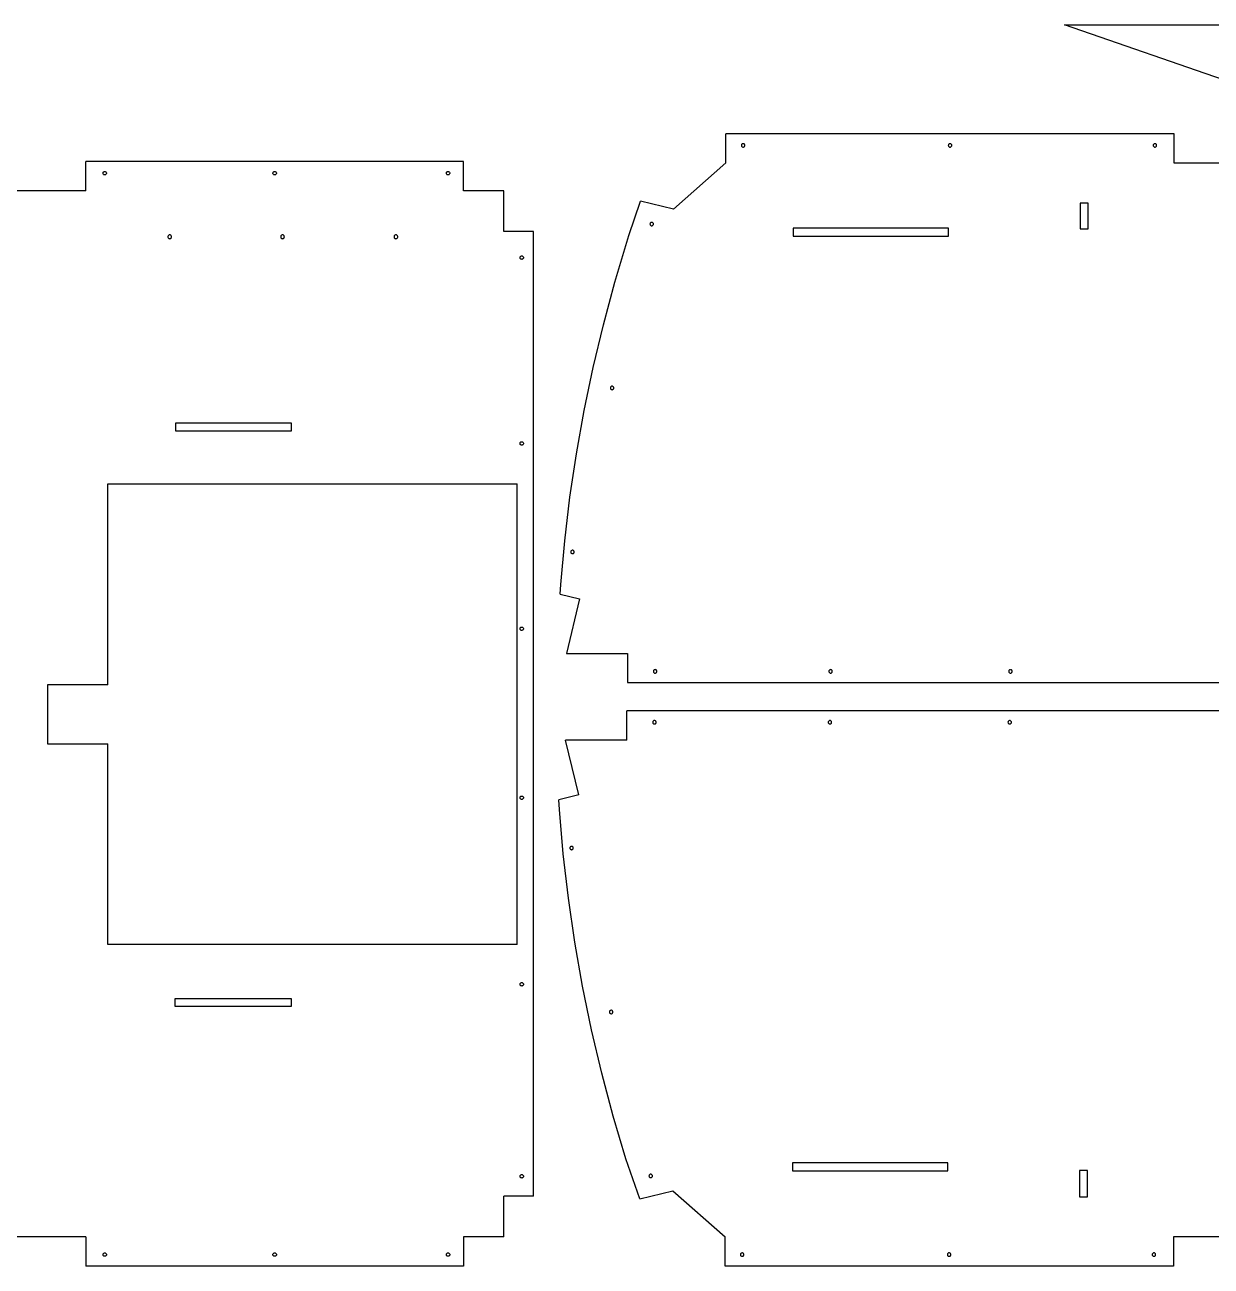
# Model space of a CAD drawing. Extents: x -2756 to 2933, y -1489 to 1592.
# Drawn here: x -1585 to -560, y 498 to 1571 of the extents above; entities that cross this region are included whole.
import ezdxf

# ---------------------------------------------------------------- set-up
doc = ezdxf.new("R2010")
doc.units = 0
doc.layers.get('0').update_dxf_attribs({"linetype": 'CONTINUOUS'})

msp = doc.modelspace()

# ---------------------------------------------------------------- linework, layer by layer
for p, q in [((-541.6, 1520.6), (-686.3, 1570.6)), ((-686.3, 1570.6), (-541.6, 1570.6)), ((-591.6, 1476.4), (-979, 1476.4)), ((-979, 1451.2), (-979, 1476.4)), ((-591.6, 1451), (-591.6, 1476.4)), ((-965.5, 1466.8), (-965.6, 1466.4)), ((-965.6, 1466.4), (-965.5, 1466)), ((-965.4, 1467.2), (-965.5, 1466.8)), ((-965.5, 1466), (-965.4, 1465.7)), ((-965.1, 1467.5), (-965.4, 1467.2)), ((-965.4, 1465.7), (-965.1, 1465.4)), ((-964.8, 1467.7), (-965.1, 1467.5)), ((-965.1, 1465.4), (-964.8, 1465.1)), ((-964.4, 1467.9), (-964.8, 1467.7)), ((-964.8, 1465.1), (-964.4, 1465)), ((-964.1, 1467.9), (-964.4, 1467.9)), ((-964.4, 1465), (-964.1, 1464.9)), ((-963.7, 1467.9), (-964.1, 1467.9)), ((-964.1, 1464.9), (-963.7, 1465)), ((-963.3, 1467.7), (-963.7, 1467.9)), ((-963.7, 1465), (-963.3, 1465.1)), ((-963, 1467.5), (-963.3, 1467.7)), ((-963.3, 1465.1), (-963, 1465.4)), ((-962.8, 1467.2), (-963, 1467.5)), ((-963, 1465.4), (-962.8, 1465.7)), ((-962.6, 1466.8), (-962.8, 1467.2)), ((-962.8, 1465.7), (-962.6, 1466)), ((-962.6, 1466.4), (-962.6, 1466.8)), ((-962.6, 1466), (-962.6, 1466.4)), ((-786.7, 1466.8), (-786.8, 1466.4)), ((-786.8, 1466.4), (-786.7, 1466)), ((-786.6, 1467.2), (-786.7, 1466.8)), ((-786.7, 1466), (-786.6, 1465.7)), ((-786.3, 1467.5), (-786.6, 1467.2)), ((-786.6, 1465.7), (-786.3, 1465.4)), ((-786, 1467.7), (-786.3, 1467.5)), ((-786.3, 1465.4), (-786, 1465.1)), ((-785.7, 1467.9), (-786, 1467.7)), ((-786, 1465.1), (-785.7, 1465)), ((-785.3, 1467.9), (-785.7, 1467.9)), ((-785.7, 1465), (-785.3, 1464.9)), ((-784.9, 1467.9), (-785.3, 1467.9)), ((-785.3, 1464.9), (-784.9, 1465)), ((-784.5, 1467.7), (-784.9, 1467.9)), ((-784.9, 1465), (-784.5, 1465.1)), ((-784.2, 1467.5), (-784.5, 1467.7)), ((-784.5, 1465.1), (-784.2, 1465.4)), ((-784, 1467.2), (-784.2, 1467.5)), ((-784.2, 1465.4), (-784, 1465.7)), ((-783.8, 1466.8), (-784, 1467.2)), ((-784, 1465.7), (-783.8, 1466)), ((-783.8, 1466.4), (-783.8, 1466.8)), ((-783.8, 1466), (-783.8, 1466.4)), ((-609.7, 1466.8), (-609.8, 1466.4)), ((-609.8, 1466.4), (-609.7, 1466)), ((-609.6, 1467.2), (-609.7, 1466.8)), ((-609.7, 1466), (-609.6, 1465.7)), ((-609.3, 1467.5), (-609.6, 1467.2)), ((-609.6, 1465.7), (-609.3, 1465.4)), ((-609, 1467.7), (-609.3, 1467.5)), ((-609.3, 1465.4), (-609, 1465.1)), ((-608.6, 1467.9), (-609, 1467.7)), ((-609, 1465.1), (-608.6, 1465)), ((-608.3, 1467.9), (-608.6, 1467.9)), ((-608.6, 1465), (-608.3, 1464.9)), ((-607.9, 1467.9), (-608.3, 1467.9)), ((-608.3, 1464.9), (-607.9, 1465)), ((-607.5, 1467.7), (-607.9, 1467.9)), ((-607.9, 1465), (-607.5, 1465.1)), ((-607.2, 1467.5), (-607.5, 1467.7)), ((-607.5, 1465.1), (-607.2, 1465.4)), ((-607, 1467.2), (-607.2, 1467.5)), ((-607.2, 1465.4), (-607, 1465.7)), ((-606.8, 1466.8), (-607, 1467.2)), ((-607, 1465.7), (-606.8, 1466)), ((-606.8, 1466.4), (-606.8, 1466.8)), ((-606.8, 1466), (-606.8, 1466.4)), ((-1205.7, 1452.4), (-1532, 1452.4)), ((-1532, 1427), (-1532, 1452.4)), ((-1205.7, 1427), (-1205.7, 1452.4)), ((-979, 1451.2), (-1024.3, 1411.2)), ((-531.4, 1451), (-591.6, 1451)), ((-1517.1, 1442.8), (-1516.9, 1443.2)), ((-1517.1, 1442.4), (-1517.1, 1442.8)), ((-1517.1, 1442), (-1517.1, 1442.4)), ((-1516.9, 1441.7), (-1517.1, 1442)), ((-1516.9, 1443.2), (-1516.7, 1443.5)), ((-1516.7, 1441.4), (-1516.9, 1441.7)), ((-1516.7, 1443.5), (-1516.4, 1443.7)), ((-1516.4, 1441.1), (-1516.7, 1441.4)), ((-1516.4, 1443.7), (-1516, 1443.9)), ((-1516, 1441), (-1516.4, 1441.1)), ((-1516, 1443.9), (-1515.6, 1443.9)), ((-1515.6, 1440.9), (-1516, 1441)), ((-1515.6, 1443.9), (-1515.3, 1443.9)), ((-1515.3, 1441), (-1515.6, 1440.9)), ((-1515.3, 1443.9), (-1514.9, 1443.7)), ((-1514.9, 1441.1), (-1515.3, 1441)), ((-1514.9, 1443.7), (-1514.6, 1443.5)), ((-1514.6, 1441.4), (-1514.9, 1441.1)), ((-1514.6, 1443.5), (-1514.3, 1443.2)), ((-1514.3, 1441.7), (-1514.6, 1441.4)), ((-1514.3, 1443.2), (-1514.2, 1442.8)), ((-1514.2, 1442), (-1514.3, 1441.7)), ((-1514.2, 1442.8), (-1514.1, 1442.4)), ((-1514.1, 1442.4), (-1514.2, 1442)), ((-1370.3, 1442.8), (-1370.1, 1443.2)), ((-1370.3, 1442.4), (-1370.3, 1442.8)), ((-1370.3, 1442), (-1370.3, 1442.4)), ((-1370.1, 1441.7), (-1370.3, 1442)), ((-1370.1, 1443.2), (-1369.9, 1443.5)), ((-1369.9, 1441.4), (-1370.1, 1441.7)), ((-1369.9, 1443.5), (-1369.6, 1443.7)), ((-1369.6, 1441.1), (-1369.9, 1441.4)), ((-1369.6, 1443.7), (-1369.2, 1443.9)), ((-1369.2, 1441), (-1369.6, 1441.1)), ((-1369.2, 1443.9), (-1368.8, 1443.9)), ((-1368.8, 1440.9), (-1369.2, 1441)), ((-1368.8, 1443.9), (-1368.5, 1443.9)), ((-1368.5, 1441), (-1368.8, 1440.9)), ((-1368.5, 1443.9), (-1368.1, 1443.7)), ((-1368.1, 1441.1), (-1368.5, 1441)), ((-1368.1, 1443.7), (-1367.8, 1443.5)), ((-1367.8, 1441.4), (-1368.1, 1441.1)), ((-1367.8, 1443.5), (-1367.5, 1443.2)), ((-1367.5, 1441.7), (-1367.8, 1441.4)), ((-1367.5, 1443.2), (-1367.4, 1442.8)), ((-1367.4, 1442), (-1367.5, 1441.7)), ((-1367.4, 1442.8), (-1367.3, 1442.4)), ((-1367.3, 1442.4), (-1367.4, 1442)), ((-1220.5, 1442.8), (-1220.3, 1443.2)), ((-1220.5, 1442.4), (-1220.5, 1442.8)), ((-1220.5, 1442), (-1220.5, 1442.4)), ((-1220.3, 1441.7), (-1220.5, 1442)), ((-1220.3, 1443.2), (-1220.1, 1443.5)), ((-1220.1, 1441.4), (-1220.3, 1441.7)), ((-1220.1, 1443.5), (-1219.8, 1443.7)), ((-1219.8, 1441.1), (-1220.1, 1441.4)), ((-1219.8, 1443.7), (-1219.4, 1443.9)), ((-1219.4, 1441), (-1219.8, 1441.1)), ((-1219.4, 1443.9), (-1219, 1443.9)), ((-1219, 1440.9), (-1219.4, 1441)), ((-1219, 1443.9), (-1218.7, 1443.9)), ((-1218.7, 1441), (-1219, 1440.9)), ((-1218.7, 1443.9), (-1218.3, 1443.7)), ((-1218.3, 1441.1), (-1218.7, 1441)), ((-1218.3, 1443.7), (-1218, 1443.5)), ((-1218, 1441.4), (-1218.3, 1441.1)), ((-1218, 1443.5), (-1217.7, 1443.2)), ((-1217.7, 1441.7), (-1218, 1441.4)), ((-1217.7, 1443.2), (-1217.6, 1442.8)), ((-1217.6, 1442), (-1217.7, 1441.7)), ((-1217.6, 1442.8), (-1217.5, 1442.4)), ((-1217.5, 1442.4), (-1217.6, 1442)), ((-1532, 1427), (-1653.8, 1427)), ((-1170.7, 1427), (-1205.7, 1427)), ((-1170.7, 1392), (-1170.7, 1427)), ((-1062.9, 1388.4), (-1052.7, 1418.1)), ((-1024.3, 1411.2), (-1052.7, 1418.1)), ((-665.9, 1416.4), (-672.7, 1416.4)), ((-672.7, 1416.4), (-672.7, 1394.4)), ((-665.9, 1394.4), (-665.9, 1416.4)), ((-1044.5, 1398.8), (-1044.6, 1398.4)), ((-1044.6, 1398.4), (-1044.5, 1398)), ((-1044.4, 1399.2), (-1044.5, 1398.8)), ((-1044.5, 1398), (-1044.4, 1397.7)), ((-1044.1, 1399.5), (-1044.4, 1399.2)), ((-1044.4, 1397.7), (-1044.1, 1397.4)), ((-1043.8, 1399.7), (-1044.1, 1399.5)), ((-1044.1, 1397.4), (-1043.8, 1397.1)), ((-1043.5, 1399.9), (-1043.8, 1399.7)), ((-1043.8, 1397.1), (-1043.5, 1397)), ((-1043.1, 1399.9), (-1043.5, 1399.9)), ((-1043.5, 1397), (-1043.1, 1396.9)), ((-1042.7, 1399.9), (-1043.1, 1399.9)), ((-1043.1, 1396.9), (-1042.7, 1397)), ((-1042.3, 1399.7), (-1042.7, 1399.9)), ((-1042.7, 1397), (-1042.3, 1397.1)), ((-1042, 1399.5), (-1042.3, 1399.7)), ((-1042.3, 1397.1), (-1042, 1397.4)), ((-1041.8, 1399.2), (-1042, 1399.5)), ((-1042, 1397.4), (-1041.8, 1397.7)), ((-1041.6, 1398.8), (-1041.8, 1399.2)), ((-1041.8, 1397.7), (-1041.6, 1398)), ((-1041.6, 1398.4), (-1041.6, 1398.8)), ((-1041.6, 1398), (-1041.6, 1398.4)), ((-920.7, 1394.8), (-920.7, 1388)), ((-786.7, 1394.8), (-920.7, 1394.8)), ((-786.7, 1388), (-786.7, 1394.8)), ((-1460.9, 1388.2), (-1461.1, 1387.8)), ((-1461.1, 1387.8), (-1461.1, 1387.4)), ((-1461.1, 1387.4), (-1461.1, 1387)), ((-1461.1, 1387), (-1460.9, 1386.6)), ((-1460.7, 1388.5), (-1460.9, 1388.2)), ((-1460.9, 1386.6), (-1460.7, 1386.3)), ((-1460.3, 1388.8), (-1460.7, 1388.5)), ((-1460.7, 1386.3), (-1460.3, 1386)), ((-1460, 1389), (-1460.3, 1388.8)), ((-1460.3, 1386), (-1460, 1385.9)), ((-1459.5, 1389), (-1460, 1389)), ((-1460, 1385.9), (-1459.5, 1385.8)), ((-1459.1, 1389), (-1459.5, 1389)), ((-1459.5, 1385.8), (-1459.1, 1385.9)), ((-1458.7, 1388.8), (-1459.1, 1389)), ((-1459.1, 1385.9), (-1458.7, 1386)), ((-1458.4, 1388.5), (-1458.7, 1388.8)), ((-1458.7, 1386), (-1458.4, 1386.3)), ((-1458.2, 1388.2), (-1458.4, 1388.5)), ((-1458.4, 1386.3), (-1458.2, 1386.6)), ((-1458, 1387.8), (-1458.2, 1388.2)), ((-1458.2, 1386.6), (-1458, 1387)), ((-1457.9, 1387.4), (-1458, 1387.8)), ((-1458, 1387), (-1457.9, 1387.4)), ((-1363.4, 1388.2), (-1363.6, 1387.8)), ((-1363.6, 1387.8), (-1363.6, 1387.4)), ((-1363.6, 1387.4), (-1363.6, 1387)), ((-1363.6, 1387), (-1363.4, 1386.6)), ((-1363.2, 1388.5), (-1363.4, 1388.2)), ((-1363.4, 1386.6), (-1363.2, 1386.3)), ((-1362.8, 1388.8), (-1363.2, 1388.5)), ((-1363.2, 1386.3), (-1362.8, 1386)), ((-1362.4, 1389), (-1362.8, 1388.8)), ((-1362.8, 1386), (-1362.4, 1385.9)), ((-1362, 1389), (-1362.4, 1389)), ((-1362.4, 1385.9), (-1362, 1385.8)), ((-1361.6, 1389), (-1362, 1389)), ((-1362, 1385.8), (-1361.6, 1385.9)), ((-1361.2, 1388.8), (-1361.6, 1389)), ((-1361.6, 1385.9), (-1361.2, 1386)), ((-1360.9, 1388.5), (-1361.2, 1388.8)), ((-1361.2, 1386), (-1360.9, 1386.3)), ((-1360.6, 1388.2), (-1360.9, 1388.5)), ((-1360.9, 1386.3), (-1360.6, 1386.6)), ((-1360.5, 1387.8), (-1360.6, 1388.2)), ((-1360.6, 1386.6), (-1360.5, 1387)), ((-1360.4, 1387.4), (-1360.5, 1387.8)), ((-1360.5, 1387), (-1360.4, 1387.4)), ((-1265.6, 1387.8), (-1265.7, 1387.4)), ((-1265.7, 1387.4), (-1265.6, 1387)), ((-1265.5, 1388.2), (-1265.6, 1387.8)), ((-1265.6, 1387), (-1265.5, 1386.6)), ((-1265.2, 1388.5), (-1265.5, 1388.2)), ((-1265.5, 1386.6), (-1265.2, 1386.3)), ((-1264.9, 1388.8), (-1265.2, 1388.5)), ((-1265.2, 1386.3), (-1264.9, 1386)), ((-1264.5, 1389), (-1264.9, 1388.8)), ((-1264.9, 1386), (-1264.5, 1385.9)), ((-1264.1, 1389), (-1264.5, 1389)), ((-1264.5, 1385.9), (-1264.1, 1385.8)), ((-1263.7, 1389), (-1264.1, 1389)), ((-1264.1, 1385.8), (-1263.7, 1385.9)), ((-1263.3, 1388.8), (-1263.7, 1389)), ((-1263.7, 1385.9), (-1263.3, 1386)), ((-1262.9, 1388.5), (-1263.3, 1388.8)), ((-1263.3, 1386), (-1262.9, 1386.3)), ((-1262.7, 1388.2), (-1262.9, 1388.5)), ((-1262.9, 1386.3), (-1262.7, 1386.6)), ((-1262.5, 1387.8), (-1262.7, 1388.2)), ((-1262.7, 1386.6), (-1262.5, 1387)), ((-1262.5, 1387.4), (-1262.5, 1387.8)), ((-1262.5, 1387), (-1262.5, 1387.4)), ((-1145.3, 1392), (-1170.7, 1392)), ((-1145.3, 558.2), (-1145.3, 1392)), ((-1075, 1348.1), (-1062.9, 1388.4)), ((-920.7, 1388), (-786.7, 1388)), ((-672.7, 1394.4), (-665.9, 1394.4)), ((-1156.8, 1369.8), (-1156.6, 1370.2)), ((-1156.8, 1369.4), (-1156.8, 1369.8)), ((-1156.8, 1369), (-1156.8, 1369.4)), ((-1156.6, 1368.7), (-1156.8, 1369)), ((-1156.6, 1370.2), (-1156.4, 1370.5)), ((-1156.4, 1368.4), (-1156.6, 1368.7)), ((-1156.4, 1370.5), (-1156.1, 1370.7)), ((-1156.1, 1368.1), (-1156.4, 1368.4)), ((-1156.1, 1370.7), (-1155.7, 1370.9)), ((-1155.7, 1368), (-1156.1, 1368.1)), ((-1155.7, 1370.9), (-1155.3, 1370.9)), ((-1155.3, 1367.9), (-1155.7, 1368)), ((-1155.3, 1370.9), (-1155, 1370.9)), ((-1155, 1368), (-1155.3, 1367.9)), ((-1155, 1370.9), (-1154.6, 1370.7)), ((-1154.6, 1368.1), (-1155, 1368)), ((-1154.6, 1370.7), (-1154.3, 1370.5)), ((-1154.3, 1368.4), (-1154.6, 1368.1)), ((-1154.3, 1370.5), (-1154, 1370.2)), ((-1154, 1368.7), (-1154.3, 1368.4)), ((-1154, 1370.2), (-1153.9, 1369.8)), ((-1153.9, 1369), (-1154, 1368.7)), ((-1153.9, 1369.8), (-1153.8, 1369.4)), ((-1153.8, 1369.4), (-1153.9, 1369)), ((-1084.8, 1311.4), (-1075, 1348.1)), ((-1093.6, 1274.4), (-1084.8, 1311.4)), ((-1101.4, 1237.3), (-1093.6, 1274.4)), ((-1078.7, 1257.1), (-1078.8, 1256.7)), ((-1078.8, 1256.7), (-1078.7, 1256.4)), ((-1078.6, 1257.5), (-1078.7, 1257.1)), ((-1078.7, 1256.4), (-1078.6, 1256)), ((-1078.3, 1257.8), (-1078.6, 1257.5)), ((-1078.6, 1256), (-1078.3, 1255.7)), ((-1078, 1258), (-1078.3, 1257.8)), ((-1078.3, 1255.7), (-1078, 1255.4)), ((-1077.7, 1258.2), (-1078, 1258)), ((-1078, 1255.4), (-1077.7, 1255.3)), ((-1077.3, 1258.2), (-1077.7, 1258.2)), ((-1077.7, 1255.3), (-1077.3, 1255.2)), ((-1076.9, 1258.2), (-1077.3, 1258.2)), ((-1077.3, 1255.2), (-1076.9, 1255.3)), ((-1076.5, 1258), (-1076.9, 1258.2)), ((-1076.9, 1255.3), (-1076.5, 1255.4)), ((-1076.2, 1257.8), (-1076.5, 1258)), ((-1076.5, 1255.4), (-1076.2, 1255.7)), ((-1076, 1257.5), (-1076.2, 1257.8)), ((-1076.2, 1255.7), (-1076, 1256)), ((-1075.8, 1257.1), (-1076, 1257.5)), ((-1076, 1256), (-1075.8, 1256.4)), ((-1075.8, 1256.7), (-1075.8, 1257.1)), ((-1075.8, 1256.4), (-1075.8, 1256.7)), ((-1108, 1199.9), (-1101.4, 1237.3)), ((-1454.5, 1226.4), (-1454.5, 1219.6)), ((-1354.3, 1226.4), (-1454.5, 1226.4)), ((-1354.3, 1219.6), (-1354.3, 1226.4)), ((-1454.5, 1219.6), (-1354.3, 1219.6)), ((-1156.8, 1209.1), (-1156.6, 1209.5)), ((-1156.8, 1208.8), (-1156.8, 1209.1)), ((-1156.8, 1208.4), (-1156.8, 1208.8)), ((-1156.6, 1208), (-1156.8, 1208.4)), ((-1156.6, 1209.5), (-1156.4, 1209.8)), ((-1156.4, 1207.7), (-1156.6, 1208)), ((-1156.4, 1209.8), (-1156.1, 1210.1)), ((-1156.1, 1207.5), (-1156.4, 1207.7)), ((-1156.1, 1210.1), (-1155.7, 1210.2)), ((-1155.7, 1207.3), (-1156.1, 1207.5)), ((-1155.7, 1210.2), (-1155.3, 1210.3)), ((-1155.3, 1207.3), (-1155.7, 1207.3)), ((-1155.3, 1210.3), (-1155, 1210.2)), ((-1155, 1207.3), (-1155.3, 1207.3)), ((-1155, 1210.2), (-1154.6, 1210.1)), ((-1154.6, 1207.5), (-1155, 1207.3)), ((-1154.6, 1210.1), (-1154.3, 1209.8)), ((-1154.3, 1207.7), (-1154.6, 1207.5)), ((-1154.3, 1209.8), (-1154, 1209.5)), ((-1154, 1208), (-1154.3, 1207.7)), ((-1154, 1209.5), (-1153.9, 1209.1)), ((-1153.9, 1208.4), (-1154, 1208)), ((-1153.9, 1209.1), (-1153.8, 1208.8)), ((-1153.8, 1208.8), (-1153.9, 1208.4)), ((-1113.7, 1162.3), (-1108, 1199.9)), ((-1513, 1173.9), (-1159.4, 1173.9)), ((-1513, 1000.1), (-1513, 1173.9)), ((-1159.4, 775.8), (-1159.4, 1173.9)), ((-1118.2, 1124.6), (-1113.7, 1162.3)), ((-1121.7, 1086.8), (-1118.2, 1124.6)), ((-1112.8, 1115.8), (-1112.9, 1115.4)), ((-1112.6, 1116.1), (-1112.8, 1115.8)), ((-1112.2, 1116.3), (-1112.6, 1116.1)), ((-1111.9, 1116.5), (-1112.2, 1116.3)), ((-1111.5, 1116.6), (-1111.9, 1116.5)), ((-1111.1, 1116.5), (-1111.5, 1116.6)), ((-1110.7, 1116.3), (-1111.1, 1116.5)), ((-1110.4, 1116.1), (-1110.7, 1116.3)), ((-1110.2, 1115.8), (-1110.4, 1116.1)), ((-1110, 1115.4), (-1110.2, 1115.8)), ((-1112.9, 1115.4), (-1113, 1115.1)), ((-1113, 1115.1), (-1112.9, 1114.7)), ((-1112.9, 1114.7), (-1112.8, 1114.3)), ((-1112.8, 1114.3), (-1112.6, 1114)), ((-1112.6, 1114), (-1112.2, 1113.8)), ((-1112.2, 1113.8), (-1111.9, 1113.6)), ((-1111.9, 1113.6), (-1111.5, 1113.6)), ((-1111.5, 1113.6), (-1111.1, 1113.6)), ((-1111.1, 1113.6), (-1110.7, 1113.8)), ((-1110.7, 1113.8), (-1110.4, 1114)), ((-1110.4, 1114), (-1110.2, 1114.3)), ((-1110.2, 1114.3), (-1110, 1114.7)), ((-1110, 1115.1), (-1110, 1115.4)), ((-1110, 1114.7), (-1110, 1115.1)), ((-1122.2, 1078.7), (-1121.7, 1086.8)), ((-1122.2, 1078.7), (-1105.4, 1074.6)), ((-1105.4, 1074.6), (-1116.8, 1027.3)), ((-1156.8, 1049), (-1156.6, 1049.4)), ((-1156.8, 1048.6), (-1156.8, 1049)), ((-1156.8, 1048.2), (-1156.8, 1048.6)), ((-1156.6, 1047.9), (-1156.8, 1048.2)), ((-1156.6, 1049.4), (-1156.4, 1049.7)), ((-1156.4, 1047.6), (-1156.6, 1047.9)), ((-1156.4, 1049.7), (-1156.1, 1049.9)), ((-1156.1, 1047.3), (-1156.4, 1047.6)), ((-1156.1, 1049.9), (-1155.7, 1050.1)), ((-1155.7, 1047.2), (-1156.1, 1047.3)), ((-1155.7, 1050.1), (-1155.3, 1050.1)), ((-1155.3, 1047.1), (-1155.7, 1047.2)), ((-1155.3, 1050.1), (-1155, 1050.1)), ((-1155, 1047.2), (-1155.3, 1047.1)), ((-1155, 1050.1), (-1154.6, 1049.9)), ((-1154.6, 1047.3), (-1155, 1047.2)), ((-1154.6, 1049.9), (-1154.3, 1049.7)), ((-1154.3, 1047.6), (-1154.6, 1047.3)), ((-1154.3, 1049.7), (-1154, 1049.4)), ((-1154, 1047.9), (-1154.3, 1047.6)), ((-1154, 1049.4), (-1153.9, 1049)), ((-1153.9, 1048.2), (-1154, 1047.9)), ((-1153.9, 1049), (-1153.8, 1048.6)), ((-1153.8, 1048.6), (-1153.9, 1048.2)), ((-1116.8, 1027.3), (-1063.9, 1027.3)), ((-1063.9, 1027.3), (-1063.9, 1002.1)), ((-1041.5, 1012.2), (-1041.6, 1011.9)), ((-1041.6, 1011.9), (-1041.5, 1011.5)), ((-1041.4, 1012.6), (-1041.5, 1012.2)), ((-1041.5, 1011.5), (-1041.4, 1011.1)), ((-1041.1, 1012.9), (-1041.4, 1012.6)), ((-1041.4, 1011.1), (-1041.1, 1010.8)), ((-1040.8, 1013.2), (-1041.1, 1012.9)), ((-1041.1, 1010.8), (-1040.8, 1010.6)), ((-1040.5, 1013.3), (-1040.8, 1013.2)), ((-1040.8, 1010.6), (-1040.5, 1010.4)), ((-1040.1, 1013.4), (-1040.5, 1013.3)), ((-1040.5, 1010.4), (-1040.1, 1010.4)), ((-1039.7, 1013.3), (-1040.1, 1013.4)), ((-1040.1, 1010.4), (-1039.7, 1010.4)), ((-1039.3, 1013.2), (-1039.7, 1013.3)), ((-1039.7, 1010.4), (-1039.3, 1010.6)), ((-1039, 1012.9), (-1039.3, 1013.2)), ((-1039.3, 1010.6), (-1039, 1010.8)), ((-1038.8, 1012.6), (-1039, 1012.9)), ((-1039, 1010.8), (-1038.8, 1011.1)), ((-1038.6, 1012.2), (-1038.8, 1012.6)), ((-1038.8, 1011.1), (-1038.6, 1011.5)), ((-1038.6, 1011.9), (-1038.6, 1012.2)), ((-1038.6, 1011.5), (-1038.6, 1011.9)), ((-889.9, 1012.2), (-890, 1011.9)), ((-890, 1011.9), (-889.9, 1011.5)), ((-889.8, 1012.6), (-889.9, 1012.2)), ((-889.9, 1011.5), (-889.8, 1011.1)), ((-889.5, 1012.9), (-889.8, 1012.6)), ((-889.8, 1011.1), (-889.5, 1010.8)), ((-889.2, 1013.2), (-889.5, 1012.9)), ((-889.5, 1010.8), (-889.2, 1010.6)), ((-888.9, 1013.3), (-889.2, 1013.2)), ((-889.2, 1010.6), (-888.9, 1010.4)), ((-888.5, 1013.4), (-888.9, 1013.3)), ((-888.9, 1010.4), (-888.5, 1010.4)), ((-888.1, 1013.3), (-888.5, 1013.4)), ((-888.5, 1010.4), (-888.1, 1010.4)), ((-887.7, 1013.2), (-888.1, 1013.3)), ((-888.1, 1010.4), (-887.7, 1010.6)), ((-887.4, 1012.9), (-887.7, 1013.2)), ((-887.7, 1010.6), (-887.4, 1010.8)), ((-887.2, 1012.6), (-887.4, 1012.9)), ((-887.4, 1010.8), (-887.2, 1011.1)), ((-887, 1012.2), (-887.2, 1012.6)), ((-887.2, 1011.1), (-887, 1011.5)), ((-887, 1011.9), (-887, 1012.2)), ((-887, 1011.5), (-887, 1011.9)), ((-734.5, 1012.2), (-734.6, 1011.9)), ((-734.6, 1011.9), (-734.5, 1011.5)), ((-734.4, 1012.6), (-734.5, 1012.2)), ((-734.5, 1011.5), (-734.4, 1011.1)), ((-734.1, 1012.9), (-734.4, 1012.6)), ((-734.4, 1011.1), (-734.1, 1010.8)), ((-733.8, 1013.2), (-734.1, 1012.9)), ((-734.1, 1010.8), (-733.8, 1010.6)), ((-733.4, 1013.3), (-733.8, 1013.2)), ((-733.8, 1010.6), (-733.4, 1010.4)), ((-733.1, 1013.4), (-733.4, 1013.3)), ((-733.4, 1010.4), (-733.1, 1010.4)), ((-732.7, 1013.3), (-733.1, 1013.4)), ((-733.1, 1010.4), (-732.7, 1010.4)), ((-732.3, 1013.2), (-732.7, 1013.3)), ((-732.7, 1010.4), (-732.3, 1010.6)), ((-732, 1012.9), (-732.3, 1013.2)), ((-732.3, 1010.6), (-732, 1010.8)), ((-731.8, 1012.6), (-732, 1012.9)), ((-732, 1010.8), (-731.8, 1011.1)), ((-731.6, 1012.2), (-731.8, 1012.6)), ((-731.8, 1011.1), (-731.6, 1011.5)), ((-731.6, 1011.9), (-731.6, 1012.2)), ((-731.6, 1011.5), (-731.6, 1011.9)), ((-1565.2, 1000.1), (-1565.2, 949.3)), ((-1513, 1000.1), (-1565.2, 1000.1)), ((-1063.9, 1002.1), (-531.4, 1002.1)), ((-532, 977.7), (-1064.5, 977.7)), ((-1064.5, 952.5), (-1064.5, 977.7)), ((-1042.1, 968.2), (-1042.2, 967.9)), ((-1042.2, 967.9), (-1042.1, 967.5)), ((-1042, 968.6), (-1042.1, 968.2)), ((-1042.1, 967.5), (-1042, 967.1)), ((-1041.7, 968.9), (-1042, 968.6)), ((-1042, 967.1), (-1041.7, 966.8)), ((-1041.4, 969.2), (-1041.7, 968.9)), ((-1041.7, 966.8), (-1041.4, 966.6)), ((-1041.1, 969.3), (-1041.4, 969.2)), ((-1041.4, 966.6), (-1041.1, 966.4)), ((-1040.7, 969.4), (-1041.1, 969.3)), ((-1041.1, 966.4), (-1040.7, 966.4)), ((-1040.3, 969.3), (-1040.7, 969.4)), ((-1040.7, 966.4), (-1040.3, 966.4)), ((-1039.9, 969.2), (-1040.3, 969.3)), ((-1040.3, 966.4), (-1039.9, 966.6)), ((-1039.6, 968.9), (-1039.9, 969.2)), ((-1039.9, 966.6), (-1039.6, 966.8)), ((-1039.4, 968.6), (-1039.6, 968.9)), ((-1039.6, 966.8), (-1039.4, 967.1)), ((-1039.2, 968.2), (-1039.4, 968.6)), ((-1039.4, 967.1), (-1039.2, 967.5)), ((-1039.2, 967.9), (-1039.2, 968.2)), ((-1039.2, 967.5), (-1039.2, 967.9)), ((-890.5, 968.2), (-890.6, 967.9)), ((-890.6, 967.9), (-890.5, 967.5)), ((-890.4, 968.6), (-890.5, 968.2)), ((-890.5, 967.5), (-890.4, 967.1)), ((-890.1, 968.9), (-890.4, 968.6)), ((-890.4, 967.1), (-890.1, 966.8)), ((-889.8, 969.2), (-890.1, 968.9)), ((-890.1, 966.8), (-889.8, 966.6)), ((-889.5, 969.3), (-889.8, 969.2)), ((-889.8, 966.6), (-889.5, 966.4)), ((-889.1, 969.4), (-889.5, 969.3)), ((-889.5, 966.4), (-889.1, 966.4)), ((-888.7, 969.3), (-889.1, 969.4)), ((-889.1, 966.4), (-888.7, 966.4)), ((-888.3, 969.2), (-888.7, 969.3)), ((-888.7, 966.4), (-888.3, 966.6)), ((-888, 968.9), (-888.3, 969.2)), ((-888.3, 966.6), (-888, 966.8)), ((-887.8, 968.6), (-888, 968.9)), ((-888, 966.8), (-887.8, 967.1)), ((-887.6, 968.2), (-887.8, 968.6)), ((-887.8, 967.1), (-887.6, 967.5)), ((-887.6, 967.9), (-887.6, 968.2)), ((-887.6, 967.5), (-887.6, 967.9)), ((-735.1, 968.2), (-735.2, 967.9)), ((-735.2, 967.9), (-735.1, 967.5)), ((-735, 968.6), (-735.1, 968.2)), ((-735.1, 967.5), (-735, 967.1)), ((-734.7, 968.9), (-735, 968.6)), ((-735, 967.1), (-734.7, 966.8)), ((-734.4, 969.2), (-734.7, 968.9)), ((-734.7, 966.8), (-734.4, 966.6)), ((-734, 969.3), (-734.4, 969.2)), ((-734.4, 966.6), (-734, 966.4)), ((-733.7, 969.4), (-734, 969.3)), ((-734, 966.4), (-733.7, 966.4)), ((-733.3, 969.3), (-733.7, 969.4)), ((-733.7, 966.4), (-733.3, 966.4)), ((-732.9, 969.2), (-733.3, 969.3)), ((-733.3, 966.4), (-732.9, 966.6)), ((-732.6, 968.9), (-732.9, 969.2)), ((-732.9, 966.6), (-732.6, 966.8)), ((-732.4, 968.6), (-732.6, 968.9)), ((-732.6, 966.8), (-732.4, 967.1)), ((-732.2, 968.2), (-732.4, 968.6)), ((-732.4, 967.1), (-732.2, 967.5)), ((-732.2, 967.9), (-732.2, 968.2)), ((-732.2, 967.5), (-732.2, 967.9)), ((-1565.2, 949.3), (-1513, 949.3)), ((-1513, 775.8), (-1513, 949.3)), ((-1064.5, 952.5), (-1117.4, 952.5)), ((-1106, 905.1), (-1117.4, 952.5)), ((-1156.8, 903), (-1156.6, 903.4)), ((-1156.8, 902.6), (-1156.8, 903)), ((-1156.8, 902.2), (-1156.8, 902.6)), ((-1156.6, 901.9), (-1156.8, 902.2)), ((-1156.6, 903.4), (-1156.4, 903.7)), ((-1156.4, 901.6), (-1156.6, 901.9)), ((-1156.4, 903.7), (-1156.1, 903.9)), ((-1156.1, 901.3), (-1156.4, 901.6)), ((-1156.1, 903.9), (-1155.7, 904.1)), ((-1155.7, 901.2), (-1156.1, 901.3)), ((-1155.7, 904.1), (-1155.3, 904.1)), ((-1155.3, 904.1), (-1155, 904.1)), ((-1155, 904.1), (-1154.6, 903.9)), ((-1154.6, 901.3), (-1155, 901.2)), ((-1154.6, 903.9), (-1154.3, 903.7)), ((-1154.3, 901.6), (-1154.6, 901.3)), ((-1154.3, 903.7), (-1154, 903.4)), ((-1154, 901.9), (-1154.3, 901.6)), ((-1154, 903.4), (-1153.9, 903)), ((-1153.9, 902.2), (-1154, 901.9)), ((-1153.9, 903), (-1153.8, 902.6)), ((-1153.8, 902.6), (-1153.9, 902.2)), ((-1106, 905.1), (-1123.3, 900.9)), ((-1155.3, 901.1), (-1155.7, 901.2)), ((-1155, 901.2), (-1155.3, 901.1)), ((-1122.8, 892.4), (-1123.3, 900.9)), ((-1119.5, 854), (-1122.8, 892.4)), ((-1113.7, 859.5), (-1113.8, 859.1)), ((-1113.8, 859.1), (-1113.7, 858.7)), ((-1113.6, 859.9), (-1113.7, 859.5)), ((-1113.7, 858.7), (-1113.6, 858.4)), ((-1113.4, 860.2), (-1113.6, 859.9)), ((-1113.6, 858.4), (-1113.4, 858.1)), ((-1113, 860.4), (-1113.4, 860.2)), ((-1112.7, 860.6), (-1113, 860.4)), ((-1112.3, 860.6), (-1112.7, 860.6)), ((-1111.9, 860.6), (-1112.3, 860.6)), ((-1111.5, 860.4), (-1111.9, 860.6)), ((-1111.2, 860.2), (-1111.5, 860.4)), ((-1111, 859.9), (-1111.2, 860.2)), ((-1111.2, 858.1), (-1111, 858.4)), ((-1110.8, 859.5), (-1111, 859.9)), ((-1111, 858.4), (-1110.8, 858.7)), ((-1110.8, 859.1), (-1110.8, 859.5)), ((-1110.8, 858.7), (-1110.8, 859.1)), ((-1115, 815.8), (-1119.5, 854)), ((-1113.4, 858.1), (-1113, 857.8)), ((-1113, 857.8), (-1112.7, 857.7)), ((-1112.7, 857.7), (-1112.3, 857.6)), ((-1111.9, 857.7), (-1112.3, 857.6)), ((-1111.9, 857.7), (-1111.5, 857.8)), ((-1111.5, 857.8), (-1111.2, 858.1)), ((-1109.5, 777.7), (-1115, 815.8)), ((-1159.4, 775.8), (-1513, 775.8)), ((-1102.8, 739.8), (-1109.5, 777.7)), ((-1156.8, 741.8), (-1156.6, 742.2)), ((-1156.8, 741.4), (-1156.8, 741.8)), ((-1156.8, 741), (-1156.8, 741.4)), ((-1156.6, 740.7), (-1156.8, 741)), ((-1156.6, 742.2), (-1156.4, 742.5)), ((-1156.4, 740.4), (-1156.6, 740.7)), ((-1156.4, 742.5), (-1156.1, 742.7)), ((-1156.1, 740.1), (-1156.4, 740.4)), ((-1156.1, 742.7), (-1155.7, 742.9)), ((-1155.7, 742.9), (-1155.3, 742.9)), ((-1155.3, 742.9), (-1155, 742.9)), ((-1155, 742.9), (-1154.6, 742.7)), ((-1154.6, 742.7), (-1154.3, 742.5)), ((-1154.3, 740.4), (-1154.6, 740.1)), ((-1154.3, 742.5), (-1154, 742.2)), ((-1154, 740.7), (-1154.3, 740.4)), ((-1154, 742.2), (-1153.9, 741.8)), ((-1153.9, 741), (-1154, 740.7)), ((-1153.9, 741.8), (-1153.8, 741.4)), ((-1153.8, 741.4), (-1153.9, 741)), ((-1155.7, 740), (-1156.1, 740.1)), ((-1155.3, 739.9), (-1155.7, 740)), ((-1155, 740), (-1155.3, 739.9)), ((-1154.6, 740.1), (-1155, 740)), ((-1095.1, 702.1), (-1102.8, 739.8)), ((-1454.9, 722.2), (-1454.9, 729)), ((-1454.9, 729), (-1354.7, 729)), ((-1354.7, 722.2), (-1454.9, 722.2)), ((-1354.7, 729), (-1354.7, 722.2)), ((-1078.5, 718.9), (-1078.8, 718.7)), ((-1078.1, 718.9), (-1078.5, 718.9)), ((-1077.7, 718.9), (-1078.1, 718.9)), ((-1077.3, 718.7), (-1077.7, 718.9)), ((-1079.5, 717.8), (-1079.6, 717.4)), ((-1079.6, 717.4), (-1079.5, 717.1)), ((-1079.4, 718.2), (-1079.5, 717.8)), ((-1079.5, 717.1), (-1079.4, 716.7)), ((-1079.1, 718.5), (-1079.4, 718.2)), ((-1079.4, 716.7), (-1079.1, 716.4)), ((-1078.8, 718.7), (-1079.1, 718.5)), ((-1079.1, 716.4), (-1078.8, 716.1)), ((-1078.8, 716.1), (-1078.5, 716)), ((-1078.5, 716), (-1078.1, 715.9)), ((-1078.1, 715.9), (-1077.7, 716)), ((-1077.7, 716), (-1077.3, 716.1)), ((-1077, 718.5), (-1077.3, 718.7)), ((-1077.3, 716.1), (-1077, 716.4)), ((-1076.8, 718.2), (-1077, 718.5)), ((-1077, 716.4), (-1076.8, 716.7)), ((-1076.6, 717.8), (-1076.8, 718.2)), ((-1076.8, 716.7), (-1076.6, 717.1)), ((-1076.6, 717.4), (-1076.6, 717.8)), ((-1076.6, 717.1), (-1076.6, 717.4)), ((-1086.2, 664.7), (-1095.1, 702.1)), ((-1076.3, 627.5), (-1086.2, 664.7)), ((-1065.3, 590.6), (-1076.3, 627.5)), ((-1053.3, 556.1), (-1065.3, 590.6)), ((-921.3, 587), (-921.3, 580.2)), ((-787.3, 587), (-921.3, 587)), ((-921.3, 580.2), (-787.3, 580.2)), ((-787.3, 580.2), (-787.3, 587)), ((-666.5, 580.6), (-673.3, 580.6)), ((-673.3, 580.6), (-673.3, 557.8)), ((-666.5, 557.8), (-666.5, 580.6)), ((-1156.8, 575.8), (-1156.6, 576.2)), ((-1156.8, 575.4), (-1156.8, 575.8)), ((-1156.8, 575), (-1156.8, 575.4)), ((-1156.6, 574.7), (-1156.8, 575)), ((-1156.6, 576.2), (-1156.4, 576.5)), ((-1156.4, 574.4), (-1156.6, 574.7)), ((-1156.4, 576.5), (-1156.1, 576.7)), ((-1156.1, 574.1), (-1156.4, 574.4)), ((-1156.1, 576.7), (-1155.7, 576.9)), ((-1155.7, 574), (-1156.1, 574.1)), ((-1155.7, 576.9), (-1155.3, 576.9)), ((-1155.3, 573.9), (-1155.7, 574)), ((-1155.3, 576.9), (-1155, 576.9)), ((-1155, 574), (-1155.3, 573.9)), ((-1155, 576.9), (-1154.6, 576.7)), ((-1154.6, 574.1), (-1155, 574)), ((-1154.6, 576.7), (-1154.3, 576.5)), ((-1154.3, 574.4), (-1154.6, 574.1)), ((-1154.3, 576.5), (-1154, 576.2)), ((-1154, 574.7), (-1154.3, 574.4)), ((-1154, 576.2), (-1153.9, 575.8)), ((-1153.9, 575), (-1154, 574.7)), ((-1153.9, 575.8), (-1153.8, 575.4)), ((-1153.8, 575.4), (-1153.9, 575)), ((-1045.3, 576.1), (-1045.4, 575.8)), ((-1045.4, 575.8), (-1045.3, 575.4)), ((-1045.2, 576.5), (-1045.3, 576.1)), ((-1045.3, 575.4), (-1045.2, 575)), ((-1044.9, 576.8), (-1045.2, 576.5)), ((-1045.2, 575), (-1044.9, 574.7)), ((-1044.6, 577.1), (-1044.9, 576.8)), ((-1044.9, 574.7), (-1044.6, 574.5)), ((-1044.3, 577.2), (-1044.6, 577.1)), ((-1044.6, 574.5), (-1044.3, 574.3)), ((-1043.9, 577.3), (-1044.3, 577.2)), ((-1044.3, 574.3), (-1043.9, 574.3)), ((-1043.5, 577.2), (-1043.9, 577.3)), ((-1043.9, 574.3), (-1043.5, 574.3)), ((-1043.1, 577.1), (-1043.5, 577.2)), ((-1043.5, 574.3), (-1043.1, 574.5)), ((-1042.8, 576.8), (-1043.1, 577.1)), ((-1043.1, 574.5), (-1042.8, 574.7)), ((-1042.6, 576.5), (-1042.8, 576.8)), ((-1042.8, 574.7), (-1042.6, 575)), ((-1042.4, 576.1), (-1042.6, 576.5)), ((-1042.6, 575), (-1042.4, 575.4)), ((-1042.4, 575.8), (-1042.4, 576.1)), ((-1042.4, 575.4), (-1042.4, 575.8)), ((-1170.7, 523.2), (-1170.7, 558.2)), ((-1145.3, 558.2), (-1170.7, 558.2)), ((-1053.3, 556.1), (-1024.9, 563)), ((-1024.9, 563), (-979.6, 523)), ((-673.3, 557.8), (-666.5, 557.8)), ((-1532, 523.2), (-1653.8, 523.2)), ((-1532, 523.2), (-1532, 497.8)), ((-1170.7, 523.2), (-1205.7, 523.2)), ((-1205.7, 523.2), (-1205.7, 497.8)), ((-979.6, 497.8), (-979.6, 523)), ((-532, 523.2), (-592.2, 523.2)), ((-592.2, 523.2), (-592.2, 497.8)), ((-1517.1, 508.2), (-1516.9, 508.5)), ((-1517.1, 507.8), (-1517.1, 508.2)), ((-1517.1, 507.4), (-1517.1, 507.8)), ((-1516.9, 507), (-1517.1, 507.4)), ((-1516.9, 508.5), (-1516.7, 508.8)), ((-1516.7, 506.7), (-1516.9, 507)), ((-1516.7, 508.8), (-1516.4, 509.1)), ((-1516.4, 506.5), (-1516.7, 506.7)), ((-1516.4, 509.1), (-1516, 509.2)), ((-1516, 506.3), (-1516.4, 506.5)), ((-1516, 509.2), (-1515.6, 509.3)), ((-1515.6, 506.3), (-1516, 506.3)), ((-1515.6, 509.3), (-1515.3, 509.2)), ((-1515.3, 506.3), (-1515.6, 506.3)), ((-1515.3, 509.2), (-1514.9, 509.1)), ((-1514.9, 506.5), (-1515.3, 506.3)), ((-1514.9, 509.1), (-1514.6, 508.8)), ((-1514.6, 506.7), (-1514.9, 506.5)), ((-1514.6, 508.8), (-1514.3, 508.5)), ((-1514.3, 507), (-1514.6, 506.7)), ((-1514.3, 508.5), (-1514.2, 508.2)), ((-1514.2, 507.4), (-1514.3, 507)), ((-1514.2, 508.2), (-1514.1, 507.8)), ((-1514.1, 507.8), (-1514.2, 507.4)), ((-1370.3, 508.2), (-1370.1, 508.5)), ((-1370.3, 507.8), (-1370.3, 508.2)), ((-1370.3, 507.4), (-1370.3, 507.8)), ((-1370.1, 507), (-1370.3, 507.4)), ((-1370.1, 508.5), (-1369.9, 508.8)), ((-1369.9, 506.7), (-1370.1, 507)), ((-1369.9, 508.8), (-1369.6, 509.1)), ((-1369.6, 506.5), (-1369.9, 506.7)), ((-1369.6, 509.1), (-1369.2, 509.2)), ((-1369.2, 506.3), (-1369.6, 506.5)), ((-1369.2, 509.2), (-1368.8, 509.3)), ((-1368.8, 506.3), (-1369.2, 506.3)), ((-1368.8, 509.3), (-1368.5, 509.2)), ((-1368.5, 506.3), (-1368.8, 506.3)), ((-1368.5, 509.2), (-1368.1, 509.1)), ((-1368.1, 506.5), (-1368.5, 506.3)), ((-1368.1, 509.1), (-1367.8, 508.8)), ((-1367.8, 506.7), (-1368.1, 506.5)), ((-1367.8, 508.8), (-1367.5, 508.5)), ((-1367.5, 507), (-1367.8, 506.7)), ((-1367.5, 508.5), (-1367.4, 508.2)), ((-1367.4, 507.4), (-1367.5, 507)), ((-1367.4, 508.2), (-1367.3, 507.8)), ((-1367.3, 507.8), (-1367.4, 507.4)), ((-1220.5, 508.2), (-1220.3, 508.5)), ((-1220.5, 507.8), (-1220.5, 508.2)), ((-1220.5, 507.4), (-1220.5, 507.8)), ((-1220.3, 507), (-1220.5, 507.4)), ((-1220.3, 508.5), (-1220.1, 508.8)), ((-1220.1, 506.7), (-1220.3, 507)), ((-1220.1, 508.8), (-1219.8, 509.1)), ((-1219.8, 506.5), (-1220.1, 506.7)), ((-1219.8, 509.1), (-1219.4, 509.2)), ((-1219.4, 506.3), (-1219.8, 506.5)), ((-1219.4, 509.2), (-1219, 509.3)), ((-1219, 506.3), (-1219.4, 506.3)), ((-1219, 509.3), (-1218.7, 509.2)), ((-1218.7, 506.3), (-1219, 506.3)), ((-1218.7, 509.2), (-1218.3, 509.1)), ((-1218.3, 506.5), (-1218.7, 506.3)), ((-1218.3, 509.1), (-1218, 508.8)), ((-1218, 506.7), (-1218.3, 506.5)), ((-1218, 508.8), (-1217.7, 508.5)), ((-1217.7, 507), (-1218, 506.7)), ((-1217.7, 508.5), (-1217.6, 508.2)), ((-1217.6, 507.4), (-1217.7, 507)), ((-1217.6, 508.2), (-1217.5, 507.8)), ((-1217.5, 507.8), (-1217.6, 507.4)), ((-966.3, 508.2), (-966.4, 507.8)), ((-966.4, 507.8), (-966.3, 507.4)), ((-966.2, 508.5), (-966.3, 508.2)), ((-966.3, 507.4), (-966.2, 507)), ((-965.9, 508.8), (-966.2, 508.5)), ((-966.2, 507), (-965.9, 506.7)), ((-965.6, 509.1), (-965.9, 508.8)), ((-965.9, 506.7), (-965.6, 506.5)), ((-965.2, 509.2), (-965.6, 509.1)), ((-965.6, 506.5), (-965.2, 506.3)), ((-964.9, 509.3), (-965.2, 509.2)), ((-965.2, 506.3), (-964.9, 506.3)), ((-964.5, 509.2), (-964.9, 509.3)), ((-964.9, 506.3), (-964.5, 506.3)), ((-964.1, 509.1), (-964.5, 509.2)), ((-964.5, 506.3), (-964.1, 506.5)), ((-963.8, 508.8), (-964.1, 509.1)), ((-964.1, 506.5), (-963.8, 506.7)), ((-963.6, 508.5), (-963.8, 508.8)), ((-963.8, 506.7), (-963.6, 507)), ((-963.4, 508.2), (-963.6, 508.5)), ((-963.6, 507), (-963.4, 507.4)), ((-963.4, 507.8), (-963.4, 508.2)), ((-963.4, 507.4), (-963.4, 507.8)), ((-787.5, 508.2), (-787.6, 507.8)), ((-787.6, 507.8), (-787.5, 507.4)), ((-787.4, 508.5), (-787.5, 508.2)), ((-787.5, 507.4), (-787.4, 507)), ((-787.1, 508.8), (-787.4, 508.5)), ((-787.4, 507), (-787.1, 506.7)), ((-786.8, 509.1), (-787.1, 508.8)), ((-787.1, 506.7), (-786.8, 506.5)), ((-786.5, 509.2), (-786.8, 509.1)), ((-786.8, 506.5), (-786.5, 506.3)), ((-786.1, 509.3), (-786.5, 509.2)), ((-786.5, 506.3), (-786.1, 506.3)), ((-785.7, 509.2), (-786.1, 509.3)), ((-786.1, 506.3), (-785.7, 506.3)), ((-785.3, 509.1), (-785.7, 509.2)), ((-785.7, 506.3), (-785.3, 506.5)), ((-785, 508.8), (-785.3, 509.1)), ((-785.3, 506.5), (-785, 506.7)), ((-784.8, 508.5), (-785, 508.8)), ((-785, 506.7), (-784.8, 507)), ((-784.6, 508.2), (-784.8, 508.5)), ((-784.8, 507), (-784.6, 507.4)), ((-784.6, 507.8), (-784.6, 508.2)), ((-784.6, 507.4), (-784.6, 507.8)), ((-610.5, 508.2), (-610.6, 507.8)), ((-610.6, 507.8), (-610.5, 507.4)), ((-610.4, 508.5), (-610.5, 508.2)), ((-610.5, 507.4), (-610.4, 507)), ((-610.1, 508.8), (-610.4, 508.5)), ((-610.4, 507), (-610.1, 506.7)), ((-609.8, 509.1), (-610.1, 508.8)), ((-610.1, 506.7), (-609.8, 506.5)), ((-609.4, 509.2), (-609.8, 509.1)), ((-609.8, 506.5), (-609.4, 506.3)), ((-609.1, 509.3), (-609.4, 509.2)), ((-609.4, 506.3), (-609.1, 506.3)), ((-608.7, 509.2), (-609.1, 509.3)), ((-609.1, 506.3), (-608.7, 506.3)), ((-608.3, 509.1), (-608.7, 509.2)), ((-608.7, 506.3), (-608.3, 506.5)), ((-608, 508.8), (-608.3, 509.1)), ((-608.3, 506.5), (-608, 506.7)), ((-607.8, 508.5), (-608, 508.8)), ((-608, 506.7), (-607.8, 507)), ((-607.6, 508.2), (-607.8, 508.5)), ((-607.8, 507), (-607.6, 507.4)), ((-607.6, 507.8), (-607.6, 508.2)), ((-607.6, 507.4), (-607.6, 507.8)), ((-1205.7, 497.8), (-1532, 497.8)), ((-592.2, 497.8), (-979.6, 497.8))]:
    msp.add_line(p, q)

doc.saveas('drawing.dxf')
